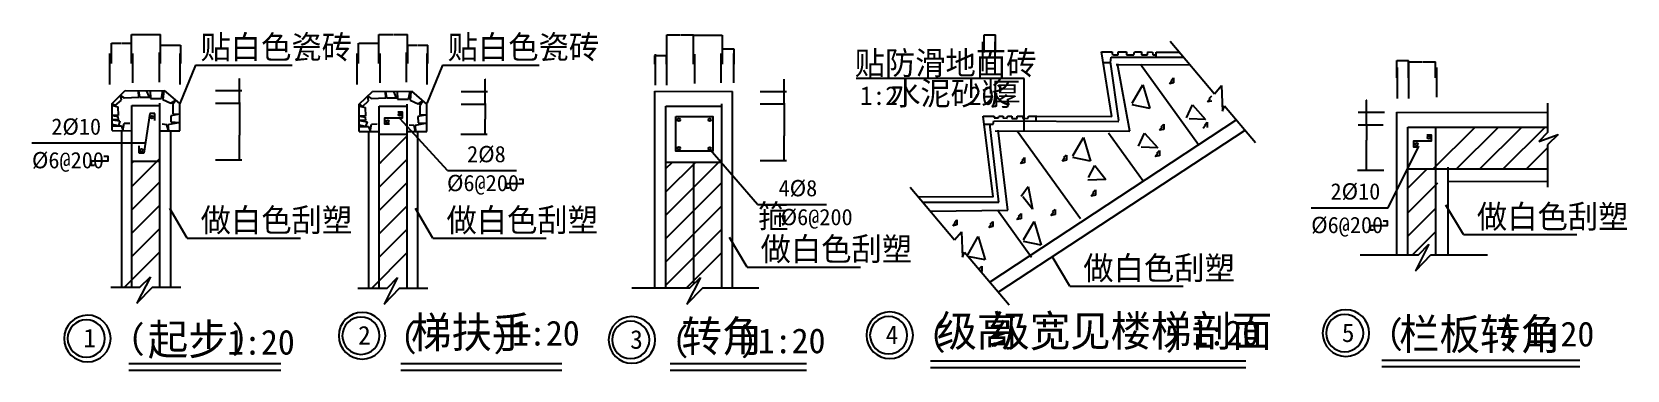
# Model space of a CAD drawing. Header units: metres. Extents: x -11437 to 5309, y -3641 to 2059.
# Drawn here: x -11437 to -4596, y 609 to 2059 of the extents above; entities that cross this region are included whole.
import ezdxf

# ---------------------------------------------------------------- set-up
doc = ezdxf.new("R2010")
doc.units = ezdxf.units.M
for name, color, linetype in [('LM', 4, 'Continuous'), ('PUB_DIM', 3, 'Continuous'), ('PUB_TEXT', 7, 'Continuous'), ('PUB_WALL', 255, 'Continuous'), ('S_SURFACE', 6, 'Continuous')]:
    doc.layers.add(name, color=color, linetype=linetype)
doc.dimstyles.get("Standard").update_dxf_attribs({"dimtxt": 2.5, "dimasz": 2.5, "dimexe": 1.25, "dimexo": 0.625, "dimtad": 1, "dimcen": 2.5, "dimazin": 3, "dimtfac": 1, "dimtmove": 0, "dimatfit": 3})

# ---------------------------------------------------------------- blocks, each defined once
blk = doc.blocks.new('*D43')
for p, q in [((-9949.88, 1923.34), (-9949.88, 2048.67)), ((-9949.63, 2048.67), (-9888.88, 2048.67)), ((-9886.88, 2048.67), (-9826.13, 2048.67)), ((-9825.88, 1923.34), (-9825.88, 2048.67))]:
    blk.add_line(p, q)
at = {"layer": 'Defpoints'}
for p in [(-9949.88, 2048.67), (-9949.88, 1923.34), (-9825.88, 1923.34)]:
    blk.add_point(p, dxfattribs=at)
at = {"layer": 'PUB_DIM', "insert": (-9887.88, 2048.67), "char_height": 1, "attachment_point": 5}
blk.add_mtext('60', dxfattribs=at)
blk = doc.blocks.new('*D44')
for p, q in [((-10035.88, 1923.34), (-10035.88, 2011.05)), ((-10035.63, 2011.05), (-9993.88, 2011.05)), ((-9991.88, 2011.05), (-9950.13, 2011.05)), ((-9949.88, 1923.34), (-9949.88, 2011.05))]:
    blk.add_line(p, q)
at = {"layer": 'Defpoints'}
for p in [(-10035.88, 2011.05), (-10035.88, 1923.34), (-9949.88, 1923.34)]:
    blk.add_point(p, dxfattribs=at)
at = {"layer": 'PUB_DIM', "insert": (-9992.88, 2011.05), "char_height": 1, "attachment_point": 5}
blk.add_mtext('25', dxfattribs=at)
blk = doc.blocks.new('*D45')
for p, q in [((-7353.88, 1971.34), (-7353.88, 2046)), ((-7353.63, 2046), (-7330.38, 2046)), ((-7328.38, 2046), (-7305.13, 2046)), ((-7304.88, 1971.34), (-7304.88, 2046))]:
    blk.add_line(p, q)
at = {"layer": 'Defpoints'}
for p in [(-7353.88, 2046), (-7353.88, 1971.34), (-7304.88, 1971.34)]:
    blk.add_point(p, dxfattribs=at)
at = {"layer": 'PUB_DIM', "insert": (-7329.38, 2046), "char_height": 1, "attachment_point": 5}
blk.add_mtext('20', dxfattribs=at)
blk = doc.blocks.new('*D46')
for p, q in [((-10547.13, 1859.29), (-10547.38, 1859.29)), ((-10546.88, 1751.34), (-10546.88, 1859.29)), ((-10546.88, 1808.34), (-10546.88, 1859.29)), ((-10546.88, 1859.29), (-10546.88, 1859.29)), ((-10546.63, 1859.29), (-10546.38, 1859.29))]:
    blk.add_line(p, q)
at = {"layer": 'Defpoints'}
for p in [(-10546.88, 1859.29), (-10546.88, 1808.34), (-10546.88, 1751.34)]:
    blk.add_point(p, dxfattribs=at)
at = {"layer": 'PUB_DIM', "insert": (-10546.88, 1860.415), "char_height": 1, "attachment_point": 5}
blk.add_mtext('25', dxfattribs=at)
blk = doc.blocks.new('*D47')
for p, q in [((-10546.88, 1753.34), (-10546.88, 1616.34)), ((-10547.13, 1616.34), (-10547.38, 1616.34)), ((-10546.88, 1511.34), (-10546.88, 1616.34)), ((-10546.88, 1616.34), (-10546.88, 1616.34)), ((-10546.63, 1616.34), (-10546.38, 1616.34))]:
    blk.add_line(p, q)
at = {"layer": 'Defpoints'}
for p in [(-10546.88, 1753.34), (-10546.88, 1616.34), (-10546.88, 1511.34)]:
    blk.add_point(p, dxfattribs=at)
at = {"layer": 'PUB_DIM', "insert": (-10546.88, 1617.465), "char_height": 1, "attachment_point": 5}
blk.add_mtext('120', dxfattribs=at)
blk = doc.blocks.new('*D48')
for p, q in [((-10884.88, 1923.34), (-10884.88, 2002.59)), ((-10884.63, 2002.59), (-10842.88, 2002.59)), ((-10840.88, 2002.59), (-10799.13, 2002.59)), ((-10798.88, 1923.34), (-10798.88, 2002.59))]:
    blk.add_line(p, q)
at = {"layer": 'Defpoints'}
for p in [(-10884.88, 2002.59), (-10884.88, 1923.34), (-10798.88, 1923.34)]:
    blk.add_point(p, dxfattribs=at)
at = {"layer": 'PUB_DIM', "insert": (-10841.88, 2002.59), "char_height": 1, "attachment_point": 5}
blk.add_mtext('25', dxfattribs=at)
blk = doc.blocks.new('*D49')
for p, q in [((-11009.88, 1923.34), (-11009.88, 2048.67)), ((-11009.63, 2048.67), (-10948.88, 2048.67)), ((-10946.88, 2048.67), (-10886.13, 2048.67)), ((-10885.88, 1923.34), (-10885.88, 2048.67))]:
    blk.add_line(p, q)
at = {"layer": 'Defpoints'}
for p in [(-11009.88, 2048.67), (-11009.88, 1923.34), (-10885.88, 1923.34)]:
    blk.add_point(p, dxfattribs=at)
at = {"layer": 'PUB_DIM', "insert": (-10947.88, 2048.67), "char_height": 1, "attachment_point": 5}
blk.add_mtext('60', dxfattribs=at)
blk = doc.blocks.new('*D50')
for p, q in [((-11095.88, 1923.34), (-11095.88, 2011.05)), ((-11095.63, 2011.05), (-11053.88, 2011.05)), ((-11051.88, 2011.05), (-11010.13, 2011.05)), ((-11009.88, 1923.34), (-11009.88, 2011.05))]:
    blk.add_line(p, q)
at = {"layer": 'Defpoints'}
for p in [(-11095.88, 2011.05), (-11095.88, 1923.34), (-11009.88, 1923.34)]:
    blk.add_point(p, dxfattribs=at)
at = {"layer": 'PUB_DIM', "insert": (-11052.88, 2011.05), "char_height": 1, "attachment_point": 5}
blk.add_mtext('25', dxfattribs=at)
blk = doc.blocks.new('*D51')
for p, q in [((-5531.88, 1862.34), (-5531.88, 1930.34)), ((-5531.63, 1930.34), (-5475.88, 1930.34)), ((-5473.88, 1930.34), (-5418.13, 1930.34)), ((-5417.88, 1862.34), (-5417.88, 1930.34))]:
    blk.add_line(p, q)
at = {"layer": 'Defpoints'}
for p in [(-5531.88, 1930.34), (-5531.88, 1862.34), (-5417.88, 1862.34)]:
    blk.add_point(p, dxfattribs=at)
at = {"layer": 'PUB_DIM', "insert": (-5474.88, 1930.34), "char_height": 1, "attachment_point": 5}
blk.add_mtext('60', dxfattribs=at)
blk = doc.blocks.new('*D52')
for p, q in [((-5583.88, 1862.34), (-5583.88, 1937.17)), ((-5583.63, 1937.17), (-5559.38, 1937.17)), ((-5557.38, 1937.17), (-5533.13, 1937.17)), ((-5532.88, 1862.34), (-5532.88, 1937.17))]:
    blk.add_line(p, q)
at = {"layer": 'Defpoints'}
for p in [(-5583.88, 1937.17), (-5583.88, 1862.34), (-5532.88, 1862.34)]:
    blk.add_point(p, dxfattribs=at)
at = {"layer": 'PUB_DIM', "insert": (-5558.38, 1937.17), "char_height": 1, "attachment_point": 5}
blk.add_mtext('20', dxfattribs=at)
blk = doc.blocks.new('*D53')
for p, q in [((-5713.88, 1660.34), (-5713.88, 1594.27)), ((-5714.13, 1594.27), (-5714.38, 1594.27)), ((-5713.88, 1466.34), (-5713.88, 1594.27)), ((-5713.88, 1594.27), (-5713.88, 1594.27)), ((-5713.63, 1594.27), (-5713.38, 1594.27))]:
    blk.add_line(p, q)
at = {"layer": 'Defpoints'}
for p in [(-5713.88, 1660.34), (-5713.88, 1594.27), (-5713.88, 1466.34)]:
    blk.add_point(p, dxfattribs=at)
at = {"layer": 'PUB_DIM', "insert": (-5713.88, 1595.395), "char_height": 1, "attachment_point": 5}
blk.add_mtext('120', dxfattribs=at)
blk = doc.blocks.new('*D54')
for p, q in [((-5714.13, 1766.29), (-5714.38, 1766.29)), ((-5713.88, 1658.34), (-5713.88, 1766.29)), ((-5713.88, 1715.34), (-5713.88, 1766.29)), ((-5713.88, 1766.29), (-5713.88, 1766.29)), ((-5713.63, 1766.29), (-5713.38, 1766.29))]:
    blk.add_line(p, q)
at = {"layer": 'Defpoints'}
for p in [(-5713.88, 1766.29), (-5713.88, 1715.34), (-5713.88, 1658.34)]:
    blk.add_point(p, dxfattribs=at)
at = {"layer": 'PUB_DIM', "insert": (-5713.88, 1767.415), "char_height": 1, "attachment_point": 5}
blk.add_mtext('20', dxfattribs=at)
blk = doc.blocks.new('*D55')
for p, q in [((-8765.88, 1920.34), (-8765.88, 1958.36)), ((-8765.63, 1958.36), (-8741.38, 1958.36)), ((-8739.38, 1958.36), (-8715.13, 1958.36)), ((-8714.88, 1920.34), (-8714.88, 1958.36))]:
    blk.add_line(p, q)
at = {"layer": 'Defpoints'}
for p in [(-8765.88, 1958.36), (-8765.88, 1920.34), (-8714.88, 1920.34)]:
    blk.add_point(p, dxfattribs=at)
at = {"layer": 'PUB_DIM', "insert": (-8740.38, 1958.36), "char_height": 1, "attachment_point": 5}
blk.add_mtext('20', dxfattribs=at)
blk = doc.blocks.new('*D56')
for p, q in [((-9492.88, 1750), (-9492.88, 1685.5)), ((-9493.13, 1685.5), (-9493.38, 1685.5)), ((-9492.88, 1621), (-9492.88, 1685.5)), ((-9492.88, 1685.5), (-9492.88, 1685.5)), ((-9492.63, 1685.5), (-9492.38, 1685.5))]:
    blk.add_line(p, q)
at = {"layer": 'Defpoints'}
for p in [(-9492.88, 1750), (-9492.88, 1685.5), (-9492.88, 1621)]:
    blk.add_point(p, dxfattribs=at)
at = {"layer": 'PUB_DIM', "insert": (-9492.88, 1686.625), "char_height": 1, "attachment_point": 5}
blk.add_mtext('60', dxfattribs=at)
blk = doc.blocks.new('*D57')
for p, q in [((-9493.13, 1855.95), (-9493.38, 1855.95)), ((-9492.88, 1748), (-9492.88, 1855.95)), ((-9492.88, 1805), (-9492.88, 1855.95)), ((-9492.88, 1855.95), (-9492.88, 1855.95)), ((-9492.63, 1855.95), (-9492.38, 1855.95))]:
    blk.add_line(p, q)
at = {"layer": 'Defpoints'}
for p in [(-9492.88, 1855.95), (-9492.88, 1805), (-9492.88, 1748)]:
    blk.add_point(p, dxfattribs=at)
at = {"layer": 'PUB_DIM', "insert": (-9492.88, 1857.075), "char_height": 1, "attachment_point": 5}
blk.add_mtext('25', dxfattribs=at)
blk = doc.blocks.new('*D58')
for p, q in [((-9824.88, 1923.34), (-9824.88, 2002.59)), ((-9824.63, 2002.59), (-9782.88, 2002.59)), ((-9780.88, 2002.59), (-9739.13, 2002.59)), ((-9738.88, 1923.34), (-9738.88, 2002.59))]:
    blk.add_line(p, q)
at = {"layer": 'Defpoints'}
for p in [(-9824.88, 2002.59), (-9824.88, 1923.34), (-9738.88, 1923.34)]:
    blk.add_point(p, dxfattribs=at)
at = {"layer": 'PUB_DIM', "insert": (-9781.88, 2002.59), "char_height": 1, "attachment_point": 5}
blk.add_mtext('25', dxfattribs=at)
blk = doc.blocks.new('*D59')
for p, q in [((-8210.88, 1750.34), (-8210.88, 1613.34)), ((-8211.13, 1613.34), (-8211.38, 1613.34)), ((-8210.88, 1508.34), (-8210.88, 1613.34)), ((-8210.88, 1613.34), (-8210.88, 1613.34)), ((-8210.63, 1613.34), (-8210.38, 1613.34))]:
    blk.add_line(p, q)
at = {"layer": 'Defpoints'}
for p in [(-8210.88, 1750.34), (-8210.88, 1613.34), (-8210.88, 1508.34)]:
    blk.add_point(p, dxfattribs=at)
at = {"layer": 'PUB_DIM', "insert": (-8210.88, 1614.465), "char_height": 1, "attachment_point": 5}
blk.add_mtext('120', dxfattribs=at)
blk = doc.blocks.new('*D60')
for p, q in [((-8211.13, 1856.29), (-8211.38, 1856.29)), ((-8210.88, 1748.34), (-8210.88, 1856.29)), ((-8210.88, 1805.34), (-8210.88, 1856.29)), ((-8210.88, 1856.29), (-8210.88, 1856.29)), ((-8210.63, 1856.29), (-8210.38, 1856.29))]:
    blk.add_line(p, q)
at = {"layer": 'Defpoints'}
for p in [(-8210.88, 1856.29), (-8210.88, 1805.34), (-8210.88, 1748.34)]:
    blk.add_point(p, dxfattribs=at)
at = {"layer": 'PUB_DIM', "insert": (-8210.88, 1857.415), "char_height": 1, "attachment_point": 5}
blk.add_mtext('20', dxfattribs=at)
blk = doc.blocks.new('*D61')
for p, q in [((-8474.88, 1921.34), (-8474.88, 1987.17)), ((-8474.63, 1987.17), (-8451.38, 1987.17)), ((-8449.38, 1987.17), (-8426.13, 1987.17)), ((-8425.88, 1921.34), (-8425.88, 1987.17))]:
    blk.add_line(p, q)
at = {"layer": 'Defpoints'}
for p in [(-8474.88, 1987.17), (-8474.88, 1921.34), (-8425.88, 1921.34)]:
    blk.add_point(p, dxfattribs=at)
at = {"layer": 'PUB_DIM', "insert": (-8450.38, 1987.17), "char_height": 1, "attachment_point": 5}
blk.add_mtext('20', dxfattribs=at)
blk = doc.blocks.new('*D62')
for p, q in [((-8599.88, 1920.34), (-8599.88, 2045.67)), ((-8599.63, 2045.67), (-8538.88, 2045.67)), ((-8536.88, 2045.67), (-8476.13, 2045.67)), ((-8475.88, 1920.34), (-8475.88, 2045.67))]:
    blk.add_line(p, q)
at = {"layer": 'Defpoints'}
for p in [(-8599.88, 2045.67), (-8599.88, 1920.34), (-8475.88, 1920.34)]:
    blk.add_point(p, dxfattribs=at)
at = {"layer": 'PUB_DIM', "insert": (-8537.88, 2045.67), "char_height": 1, "attachment_point": 5}
blk.add_mtext('60', dxfattribs=at)
blk = doc.blocks.new('*D63')
for p, q in [((-8713.88, 1920.34), (-8713.88, 2047)), ((-8713.63, 2047), (-8657.88, 2047)), ((-8655.88, 2047), (-8600.13, 2047)), ((-8599.88, 1920.34), (-8599.88, 2047))]:
    blk.add_line(p, q)
at = {"layer": 'Defpoints'}
for p in [(-8713.88, 2047), (-8713.88, 1920.34), (-8599.88, 1920.34)]:
    blk.add_point(p, dxfattribs=at)
at = {"layer": 'PUB_DIM', "insert": (-8656.88, 2047), "char_height": 1, "attachment_point": 5}
blk.add_mtext('60', dxfattribs=at)

msp = doc.modelspace()

# ---------------------------------------------------------------- linework, layer by layer
for p, q in [((-6555.25, 2019.91), (-6365.66, 1794.34)), ((-11103.88, 1967.34), (-11103.88, 1834.34)), ((-11004.88, 1967.34), (-11004.88, 1840.34)), ((-10891.88, 1970.34), (-10891.88, 1843.34)), ((-10802.88, 1967.34), (-10802.88, 1834.34)), ((-10043.88, 1967.34), (-10043.88, 1834.34)), ((-9944.88, 1967.34), (-9944.88, 1840.34)), ((-9831.88, 1970.34), (-9831.88, 1843.34)), ((-9742.88, 1967.34), (-9742.88, 1834.34)), ((-8763.88, 1964.34), (-8763.88, 1831.34)), ((-8715.88, 1964.34), (-8715.88, 1831.34)), ((-8594.88, 1964.34), (-8594.88, 1837.34)), ((-8481.88, 1967.34), (-8481.88, 1840.34)), ((-8427.88, 1967.34), (-8427.88, 1840.34)), ((-6805.53, 1696.61), (-6849.89, 1973.38)), ((-6849.89, 1973.38), (-6803.88, 1973.22)), ((-6842.88, 1927.34), (-6811.88, 1927.34)), ((-6811.88, 1927.34), (-6807.88, 1950.34)), ((-6775.88, 1679.34), (-6811.88, 1930.34)), ((-6807.88, 1950.34), (-6612.88, 1950.34)), ((-6803.88, 1974.34), (-6803.88, 1964.34)), ((-6803.88, 1964.34), (-6796.88, 1961.34)), ((-6796.88, 1961.34), (-6778.88, 1961.34)), ((-6778.88, 1961.34), (-6777.88, 1973.34)), ((-6777.88, 1973.34), (-6742.88, 1973.34)), ((-6742.88, 1973.34), (-6742.88, 1961.34)), ((-6742.88, 1961.34), (-6710.88, 1961.34)), ((-6710.88, 1961.34), (-6708.88, 1973.34)), ((-6708.88, 1973.34), (-6678.88, 1974.34)), ((-6434.55, 1574.33), (-6683.44, 1919.01)), ((-6678.88, 1974.34), (-6678.88, 1960.34)), ((-6678.88, 1960.34), (-6652.88, 1960.34)), ((-6652.88, 1960.34), (-6651.88, 1974.34)), ((-6651.88, 1974.34), (-6630.88, 1972.34)), ((-6630.88, 1972.34), (-6629.88, 1960.34)), ((-6629.88, 1960.34), (-6615.88, 1961.34)), ((-6618.88, 1951.34), (-6497.62, 1951.34)), ((-6615.88, 1972.59), (-6515.2, 1972.25)), ((-6614.88, 1949.34), (-6614.88, 1972.34)), ((-7182, 1860), (-7902.12, 1860)), ((-7182, 1634.12), (-7182, 1860)), ((-6558.88, 1836.34), (-6547.88, 1851.34)), ((-6551.88, 1851.34), (-6540.88, 1862.34)), ((-6540.88, 1862.34), (-6540.88, 1840.34)), ((-5581.88, 1906.34), (-5581.88, 1773.34)), ((-5533.88, 1906.34), (-5533.88, 1773.34)), ((-5412.88, 1906.34), (-5412.88, 1779.34)), ((-11092.88, 1752.34), (-11036.88, 1807.34)), ((-11056.88, 1786.34), (-11041.88, 1776.34)), ((-11052.88, 1766.34), (-11056.88, 1786.34)), ((-11041.88, 1776.34), (-10978.88, 1779.34)), ((-11036.88, 1807.96), (-10866.56, 1807.2)), ((-10979.88, 1806.34), (-10975.88, 1779.34)), ((-10978.88, 1779.34), (-10979.88, 1806.34)), ((-10975.88, 1779.34), (-10932.88, 1779.34)), ((-10932.88, 1779.34), (-10944.88, 1807.34)), ((-10929.88, 1806.34), (-10928.88, 1774.34)), ((-10881.88, 1774.34), (-10874.88, 1807.34)), ((-10871.88, 1806.34), (-10874.88, 1769.34)), ((-10802.88, 1752.34), (-10867.88, 1808.34)), ((-10649.88, 1807.34), (-10536.88, 1807.34)), ((-10032.88, 1749), (-9976.88, 1804)), ((-9996.88, 1783), (-9981.88, 1773)), ((-9992.88, 1763), (-9996.88, 1783)), ((-9976.88, 1804.62), (-9806.56, 1803.86)), ((-9919.88, 1803), (-9915.88, 1776)), ((-9918.88, 1776), (-9919.88, 1803)), ((-9872.88, 1776), (-9884.88, 1804)), ((-9869.88, 1803), (-9868.88, 1771)), ((-9821.88, 1771), (-9814.88, 1804)), ((-9811.88, 1803), (-9814.88, 1766)), ((-9742.88, 1749), (-9807.88, 1805)), ((-9595.88, 1804), (-9482.88, 1804)), ((-8765.88, 961.34), (-8765.88, 1805.24)), ((-8765.88, 1805.24), (-8431.88, 1804.12)), ((-8431.88, 961.34), (-8431.88, 1804.12)), ((-8313.88, 1804.34), (-8200.88, 1804.34)), ((-6717.88, 1753.34), (-6672.88, 1832.34)), ((-6672.88, 1832.34), (-6642.88, 1731.34)), ((-6540.88, 1840.34), (-6558.88, 1836.34)), ((-6388.37, 1773.79), (-6377.37, 1784.79)), ((-6365.66, 1794.34), (-6334.95, 1829.29)), ((-6334.95, 1829.29), (-6331.68, 1719.71)), ((-11093.88, 1752.34), (-11079.88, 1743.34)), ((-11092.88, 1635.96), (-11092.88, 1752.34)), ((-11091.88, 1744.34), (-11067.88, 1738.34)), ((-11079.88, 1743.34), (-11052.88, 1766.34)), ((-11067.88, 1738.34), (-11066.88, 1701.34)), ((-10928.88, 1774.34), (-10881.88, 1774.34)), ((-10874.88, 1769.34), (-10840.88, 1754.34)), ((-10840.88, 1754.34), (-10819.88, 1766.34)), ((-10819.88, 1766.34), (-10832.88, 1747.34)), ((-10832.88, 1747.34), (-10832.88, 1707.34)), ((-10802.88, 1634.99), (-10802.88, 1752.34)), ((-10649.88, 1753.34), (-10542.88, 1753.34)), ((-10033.88, 1749), (-10019.88, 1740)), ((-10032.88, 1632.62), (-10032.88, 1749)), ((-10031.88, 1741), (-10007.88, 1735)), ((-10019.88, 1740), (-9992.88, 1763)), ((-10007.88, 1735), (-10006.88, 1698)), ((-9981.88, 1773), (-9918.88, 1776)), ((-9915.88, 1776), (-9872.88, 1776)), ((-9868.88, 1771), (-9821.88, 1771)), ((-9814.88, 1766), (-9780.88, 1751)), ((-9780.88, 1751), (-9759.88, 1763)), ((-9759.88, 1763), (-9772.88, 1744)), ((-9772.88, 1744), (-9772.88, 1704)), ((-9742.88, 1631.65), (-9742.88, 1749)), ((-9595.88, 1750), (-9488.88, 1750)), ((-8313.88, 1750.34), (-8206.88, 1750.34)), ((-6642.88, 1731.34), (-6717.88, 1746.34)), ((-6485.37, 1690.79), (-6459.37, 1746.79)), ((-6459.37, 1746.79), (-6403.37, 1683.79)), ((-6395.37, 1758.79), (-6384.37, 1773.79)), ((-6377.37, 1762.79), (-6395.37, 1758.79)), ((-6331.68, 1719.71), (-6321.91, 1742.28)), ((-6321.91, 1742.28), (-6190.25, 1585.63)), ((-5748.88, 1714.34), (-5635.88, 1714.34)), ((-5583.88, 1715.24), (-4936.88, 1713.07)), ((-5583.88, 1103.34), (-5583.88, 1715.24)), ((-4936.88, 1754.34), (-4936.88, 1627.34)), ((-11091.88, 1682.34), (-11059.88, 1677.34)), ((-11066.88, 1682.34), (-11091.88, 1682.34)), ((-11091.88, 1662.34), (-11090.88, 1656.34)), ((-11065.88, 1656.34), (-11091.88, 1662.34)), ((-11090.88, 1701.34), (-11067.88, 1696.34)), ((-11066.88, 1701.34), (-11090.88, 1701.34)), ((-11090.88, 1656.34), (-11052.88, 1656.34)), ((-11067.88, 1696.34), (-11066.88, 1682.34)), ((-11059.88, 1677.34), (-11065.88, 1656.34)), ((-11052.88, 1656.34), (-11046.88, 1636.34)), ((-11046.88, 1636.34), (-11040.88, 1667.34)), ((-11040.88, 1667.34), (-11016.88, 1668.34)), ((-10857.88, 1661.34), (-10878.88, 1663.34)), ((-10851.88, 1635.34), (-10857.88, 1661.34)), ((-10802.88, 1671.34), (-10853.88, 1661.34)), ((-10853.88, 1661.34), (-10851.88, 1635.34)), ((-10804.88, 1706.34), (-10841.88, 1699.34)), ((-10841.88, 1699.34), (-10840.88, 1673.34)), ((-10840.88, 1673.34), (-10802.88, 1671.34)), ((-10832.88, 1707.34), (-10802.88, 1706.34)), ((-10802.88, 1706.34), (-10804.88, 1706.34)), ((-10031.88, 1679), (-9999.88, 1674)), ((-10006.88, 1679), (-10031.88, 1679)), ((-10031.88, 1659), (-10030.88, 1653)), ((-10005.88, 1653), (-10031.88, 1659)), ((-10030.88, 1698), (-10007.88, 1693)), ((-10006.88, 1698), (-10030.88, 1698)), ((-10030.88, 1653), (-9992.88, 1653)), ((-10007.88, 1693), (-10006.88, 1679)), ((-9999.88, 1674), (-10005.88, 1653)), ((-9992.88, 1653), (-9986.88, 1633)), ((-9986.88, 1633), (-9980.88, 1664)), ((-9980.88, 1664), (-9956.88, 1665)), ((-9797.88, 1658), (-9818.88, 1660)), ((-9791.88, 1632), (-9797.88, 1658)), ((-9742.88, 1668), (-9793.88, 1658)), ((-9793.88, 1658), (-9791.88, 1632)), ((-9744.88, 1703), (-9781.88, 1696)), ((-9781.88, 1696), (-9780.88, 1670)), ((-9780.88, 1670), (-9742.88, 1668)), ((-9772.88, 1704), (-9742.88, 1703)), ((-9742.88, 1703), (-9744.88, 1703)), ((-7315.01, 1352.36), (-7357.89, 1698.47)), ((-7357.89, 1698.47), (-7309.88, 1698.31)), ((-7352.88, 1663.34), (-7314.88, 1663.34)), ((-7289.88, 1329.34), (-7328.88, 1664.34)), ((-7314.88, 1663.34), (-7311.88, 1678.34)), ((-7311.88, 1678.34), (-6775.88, 1675.34)), ((-7309.88, 1697.34), (-7309.88, 1690.34)), ((-7309.88, 1690.34), (-7291.88, 1691.34)), ((-7291.88, 1691.34), (-7290.88, 1697.34)), ((-7290.88, 1697.34), (-7271.88, 1697.34)), ((-7271.88, 1697.34), (-7272.88, 1690.34)), ((-7272.88, 1690.34), (-7253.88, 1689.34)), ((-7253.88, 1689.34), (-7252.88, 1697.34)), ((-7252.88, 1697.34), (-7233.88, 1697.34)), ((-7233.88, 1697.34), (-7233.88, 1687.34)), ((-7233.88, 1687.34), (-7211.88, 1687.34)), ((-7211.88, 1698.34), (-7187.88, 1698.34)), ((-7211.88, 1687.34), (-7211.88, 1698.34)), ((-7187.88, 1698.34), (-7187.88, 1688.34)), ((-7187.88, 1688.34), (-7163.88, 1689.34)), ((-7163.88, 1689.34), (-7162.88, 1698.34)), ((-7162.88, 1698.34), (-7130.88, 1697.34)), ((-7130.88, 1674.34), (-7130.88, 1700.34)), ((-7130.88, 1697.71), (-6805.53, 1696.61)), ((-6600.88, 1637.34), (-6589.88, 1652.34)), ((-6593.88, 1652.34), (-6582.88, 1663.34)), ((-6582.88, 1663.34), (-6582.88, 1641.34)), ((-6403.37, 1683.79), (-6474.37, 1686.79)), ((-6414.37, 1645.79), (-6403.37, 1660.79)), ((-6407.37, 1660.79), (-6396.37, 1671.79)), ((-6396.37, 1671.79), (-6396.37, 1649.79)), ((-5748.88, 1660.34), (-5641.88, 1660.34)), ((-5427.75, 1471.34), (-5250.88, 1648.21)), ((-5327.75, 1471.34), (-5150.88, 1648.21)), ((-5227.75, 1471.34), (-5050.88, 1648.21)), ((-5127.75, 1471.34), (-4950.88, 1648.21)), ((-11092.88, 1635.96), (-11007.88, 1635.68)), ((-11051.88, 964.34), (-11051.88, 1635.82)), ((-10887.88, 1635.27), (-10802.88, 1634.99)), ((-10841.88, 964.34), (-10841.88, 1635.12)), ((-10032.88, 1632.62), (-9947.88, 1632.34)), ((-9991.88, 961), (-9991.88, 1632.49)), ((-9947.88, 1492.87), (-9827.88, 1612.87)), ((-9827.88, 1631.94), (-9742.88, 1631.65)), ((-9781.88, 961), (-9781.88, 1631.78)), ((-9596.88, 1621), (-9483.88, 1621)), ((-7292.91, 943.71), (-6234.43, 1638.19)), ((-6939.88, 1258.34), (-7211.27, 1634.17)), ((-6972.88, 1527.34), (-6927.88, 1606.34)), ((-6927.88, 1606.34), (-6897.88, 1505.34)), ((-6671.29, 1418.68), (-6819.89, 1624.47)), ((-6690.88, 1569.34), (-6664.88, 1625.34)), ((-6664.88, 1625.34), (-6608.88, 1562.34)), ((-6582.88, 1641.34), (-6600.88, 1637.34)), ((-4936.88, 1627.34), (-4974.88, 1589.34)), ((-4974.88, 1589.34), (-4891.88, 1619.34)), ((-4891.88, 1619.34), (-4936.88, 1574.34)), ((-4936.88, 1574.34), (-4936.88, 1394)), ((-11007.88, 1396.21), (-10887.88, 1516.21)), ((-10649.88, 1510.34), (-10536.88, 1510.34)), ((-9947.88, 1392.87), (-9827.88, 1512.87)), ((-8717.88, 1273.21), (-8477.88, 1513.21)), ((-8313.88, 1507.34), (-8200.88, 1507.34)), ((-7197.88, 1494.34), (-7186.88, 1509.34)), ((-7190.88, 1509.34), (-7179.88, 1520.34)), ((-7179.88, 1520.34), (-7179.88, 1498.34)), ((-7017.88, 1505.34), (-7006.88, 1520.34)), ((-6999.88, 1509.34), (-7017.88, 1505.34)), ((-7010.88, 1520.34), (-6999.88, 1531.34)), ((-6999.88, 1531.34), (-6999.88, 1509.34)), ((-6897.88, 1505.34), (-6972.88, 1520.34)), ((-6608.88, 1562.34), (-6679.88, 1565.34)), ((-6619.88, 1524.34), (-6608.88, 1539.34)), ((-6601.88, 1528.34), (-6619.88, 1524.34)), ((-6612.88, 1539.34), (-6601.88, 1550.34)), ((-6601.88, 1550.34), (-6601.88, 1528.34)), ((-5027.75, 1471.34), (-4936.88, 1562.21)), ((-11007.88, 1496.21), (-10999.75, 1504.34)), ((-9947.88, 1492.87), (-9939.75, 1501)), ((-8717.88, 1373.21), (-8589.75, 1501.34)), ((-8717.88, 1473.21), (-8689.75, 1501.34)), ((-7179.88, 1498.34), (-7197.88, 1494.34)), ((-6905.88, 1434.34), (-6878.88, 1486.34)), ((-6878.88, 1486.34), (-6830.88, 1426.34)), ((-5751.88, 1466.34), (-5638.88, 1466.34)), ((-5538.88, 1386.21), (-5453.75, 1471.34)), ((-5362.88, 1103.34), (-5362.88, 1478.54)), ((-11007.88, 1296.21), (-10887.88, 1416.21)), ((-9947.88, 1292.87), (-9827.88, 1412.87)), ((-8717.88, 1173.21), (-8477.88, 1413.21)), ((-7670.34, 1392.79), (-7480.75, 1167.21)), ((-7194.88, 1355.34), (-7164.88, 1396.34)), ((-7164.88, 1396.34), (-7145.88, 1299.34)), ((-6830.88, 1426.34), (-6908.88, 1423.34)), ((-6893.88, 1355.34), (-6882.88, 1370.34)), ((-6886.88, 1370.34), (-6875.88, 1381.34)), ((-6875.88, 1381.34), (-6875.88, 1359.34)), ((-5535.88, 1283.21), (-5407.75, 1411.34)), ((-5362.88, 1418.54), (-4936.88, 1417.11)), ((-11007.88, 1196.21), (-10887.88, 1316.21)), ((-9947.88, 1192.87), (-9827.88, 1312.87)), ((-8717.88, 1073.21), (-8477.88, 1313.21)), ((-7637.28, 1353.45), (-7315.01, 1352.36)), ((-7617.01, 1329.34), (-7289.88, 1329.34)), ((-7145.88, 1299.34), (-7187.88, 1351.34)), ((-6875.88, 1359.34), (-6893.88, 1355.34)), ((-5535.88, 1183.21), (-5415.88, 1303.21)), ((-7487.88, 1227.34), (-7476.88, 1242.34)), ((-7480.88, 1242.34), (-7469.88, 1253.34)), ((-7469.88, 1253.34), (-7469.88, 1231.34)), ((-7333.88, 1220.34), (-7322.88, 1235.34)), ((-7326.88, 1235.34), (-7315.88, 1246.34)), ((-7315.88, 1246.34), (-7315.88, 1224.34)), ((-7149.88, 1092.34), (-7296.07, 1294.79)), ((-7212.88, 1254.34), (-7201.88, 1269.34)), ((-7194.88, 1258.34), (-7212.88, 1254.34)), ((-7205.88, 1269.34), (-7194.88, 1280.34)), ((-7194.88, 1280.34), (-7194.88, 1258.34)), ((-7183.88, 1167.34), (-7138.88, 1246.34)), ((-7138.88, 1246.34), (-7108.88, 1145.34)), ((-7066.88, 1272.34), (-7055.88, 1287.34)), ((-7048.88, 1276.34), (-7066.88, 1272.34)), ((-7059.88, 1287.34), (-7048.88, 1298.34)), ((-7048.88, 1298.34), (-7048.88, 1276.34)), ((-11007.88, 1096.21), (-10887.88, 1216.21)), ((-9947.88, 1092.87), (-9827.88, 1212.87)), ((-8717.88, 973.21), (-8477.88, 1213.21)), ((-7469.88, 1231.34), (-7487.88, 1227.34)), ((-7480.75, 1167.21), (-7450.04, 1202.17)), ((-7450.04, 1202.17), (-7446.77, 1092.58)), ((-7423.88, 1103.34), (-7378.88, 1182.34)), ((-7378.88, 1182.34), (-7348.88, 1081.34)), ((-7315.88, 1224.34), (-7333.88, 1220.34)), ((-5515.75, 1103.34), (-5415.88, 1203.21)), ((-11039.75, 964.34), (-10887.88, 1116.21)), ((-9979.75, 961), (-9827.88, 1112.87)), ((-8629.75, 961.34), (-8477.88, 1113.21)), ((-7446.77, 1092.58), (-7437, 1115.16)), ((-7437, 1115.16), (-7246.68, 888.7)), ((-7348.88, 1081.34), (-7423.88, 1096.34)), ((-7108.88, 1145.34), (-7183.88, 1160.34)), ((-5740.88, 1103.34), (-5490.88, 1103.34)), ((-5445.88, 1148.34), (-5503.88, 1034.34)), ((-5503.88, 1034.34), (-5435.88, 1104.34)), ((-5490.88, 1103.34), (-5445.88, 1148.34)), ((-5436.85, 1103.34), (-5194.88, 1103.34)), ((-7374.88, 1043.34), (-7363.88, 1054.34)), ((-7373.57, 1039.68), (-7370.88, 1043.34)), ((-7363.88, 1032.34), (-7366.84, 1031.68)), ((-7363.88, 1054.34), (-7363.88, 1032.34)), ((-11098.88, 964.34), (-10973.88, 964.34)), ((-10928.88, 1009.34), (-10986.88, 895.34)), ((-10986.88, 895.34), (-10918.88, 965.34)), ((-10973.88, 964.34), (-10928.88, 1009.34)), ((-10919.85, 964.34), (-10798.87, 964.34)), ((-10038.88, 961), (-9913.88, 961)), ((-9868.88, 1006), (-9926.88, 892)), ((-9926.88, 892), (-9858.88, 962)), ((-9913.88, 961), (-9868.88, 1006)), ((-9859.85, 961), (-9738.87, 961)), ((-8864.88, 961.34), (-8614.88, 961.34)), ((-8569.88, 1006.34), (-8627.88, 892.34)), ((-8627.88, 892.34), (-8559.88, 962.34)), ((-8614.88, 961.34), (-8569.88, 1006.34)), ((-8560.85, 961.34), (-8318.88, 961.34))]:
    msp.add_line(p, q)
for points in [[(-6786.88, 1919.34), (-6469.88, 1918.34)], [(-6728.88, 1633.34), (-6781.88, 1922.34)], [(-11007.88, 964.34), (-11007.88, 1744.34)], [(-11007.88, 1744.34), (-10887.88, 1744.34)], [(-10887.88, 964.34), (-10887.88, 1753.34)], [(-9947.88, 961), (-9947.88, 1741)], [(-9947.88, 1741), (-9827.88, 1741)], [(-9827.88, 961), (-9827.88, 1750)], [(-8717.88, 961.34), (-8717.88, 1741.34)], [(-8717.88, 1741.34), (-8477.88, 1741.34)], [(-8477.88, 961.34), (-8477.88, 1750.34)], [(-6271.09, 1681.81), (-7328.77, 986.38)], [(-5535.88, 1651.34), (-4936.88, 1651.34)], [(-5535.88, 1103.34), (-5535.88, 1651.34)], [(-5415.88, 1103.34), (-5415.88, 1651.34)], [(-9947.88, 1621), (-9827.88, 1621)], [(-7305.88, 1634.34), (-6728.88, 1633.34)], [(-7251.88, 1295.34), (-7292.88, 1637.34)], [(-11007.88, 1504.34), (-10887.88, 1504.34)], [(-8717.88, 1501.34), (-8477.88, 1501.34)], [(-8597.88, 978.34), (-8597.88, 1501.34)], [(-5535.88, 1471.34), (-4936.88, 1471.34)], [(-7584.97, 1291.21), (-7251.88, 1295.34)]]:
    msp.add_lwpolyline(points)
for points in [[(-11123.85, 744.52, 4000), (-11123.85, 744.44, 4000)], [(-9945.85, 756.52, 4000), (-9945.85, 756.44, 4000)], [(-7682.85, 758.52, 4000), (-7682.85, 758.44, 4000)], [(-5726.85, 767.52, 4000), (-5726.85, 767.44, 4000)], [(-8788.85, 738.52, 4000), (-8788.85, 738.44, 4000)]]:
    msp.add_lwpolyline(points, format="xyb")
at = {"layer": 'LM'}
for points in [[(-11021, 637), (-10369, 637)], [(-9855, 637), (-9164, 637)], [(-8700, 637), (-8115, 637)], [(-7583, 648), (-6231, 648)], [(-7583, 620), (-6231, 620)], [(-5648, 652), (-4798, 652)], [(-5648, 624), (-4798, 624)], [(-11021, 609), (-10369, 609)], [(-9855, 609), (-9164, 609)], [(-8700, 609), (-8115, 609)]]:
    msp.add_lwpolyline(points, dxfattribs=at)
at = {"layer": 'PUB_DIM'}
for p, q in [((-7360.88, 2017.34), (-7360.88, 1890.34)), ((-7306.88, 2017.34), (-7306.88, 1890.34))]:
    msp.add_line(p, q, dxfattribs=at)
at = {"layer": 'PUB_TEXT'}
for points in [[(-11169, 1487), (-11182, 1487), (-11182, 1507), (-11110, 1507), (-11110, 1525), (-11128, 1525)], [(-9389, 1389), (-9402, 1389), (-9402, 1409), (-9330, 1409), (-9330, 1427), (-9348, 1427)], [(-5683, 1209), (-5696, 1209), (-5696, 1229), (-5624, 1229), (-5624, 1247), (-5642, 1247)]]:
    msp.add_lwpolyline(points, dxfattribs=at)
at = {"layer": 'PUB_WALL'}
for p, q in [((-10931, 1710), (-10957, 1539)), ((-10910, 1710), (-10931, 1710)), ((-10910, 1679), (-10910, 1710)), ((-10977, 1539), (-10977, 1571)), ((-10957, 1539), (-10977, 1539))]:
    msp.add_line(p, q, dxfattribs=at)
for points in [[(-9868, 1716), (-9849, 1716), (-9849, 1689), (-9925, 1689), (-9925, 1665), (-9903, 1665)], [(-5455, 1618), (-5436, 1618), (-5436, 1591), (-5512, 1591), (-5512, 1567), (-5490, 1567)]]:
    msp.add_lwpolyline(points, dxfattribs=at)
msp.add_lwpolyline([(-8675, 1696), (-8517, 1696), (-8517, 1548), (-8675, 1548)], close=True, dxfattribs=at)
for centre in [(-10922, 1693.6), (-9911.27, 1675.45), (-9859.27, 1704.45), (-8662.27, 1682.45), (-8530.27, 1682.45), (-5498.27, 1577.45), (-5446.27, 1606.45), (-10967, 1551.6), (-8662.27, 1560.45), (-8530.27, 1559.45)]:
    msp.add_circle(centre, 5.6, dxfattribs=at)
at = {"layer": 'S_SURFACE'}
for p, q in [((-10736, 1917), (-10802.88, 1752.34)), ((-10736, 1917), (-10321, 1917)), ((-9676, 1917), (-9742.88, 1752.34)), ((-9676, 1917), (-9261, 1917)), ((-9654, 1465), (-9857, 1687)), ((-11437, 1583), (-10951.12, 1583)), ((-8325, 1319), (-8528, 1554)), ((-5620, 1305), (-5489, 1569)), ((-9654, 1465), (-9359, 1465)), ((-10771, 1175), (-10846.06, 1301.49)), ((-9717, 1175), (-9792.06, 1301.49)), ((-8325, 1319), (-8030, 1319)), ((-5951, 1305), (-5620, 1305)), ((-5298, 1190), (-5373.06, 1316.49)), ((-10771, 1175), (-10285.12, 1175)), ((-9717, 1175), (-9231.12, 1175)), ((-8370, 1051), (-8445.06, 1177.49)), ((-5298, 1190), (-4812.12, 1190)), ((-6985.88, 969.42), (-7060.94, 1095.91)), ((-8370, 1051), (-7884.12, 1051)), ((-6985.88, 969.42), (-6500, 969.42))]:
    msp.add_line(p, q, dxfattribs=at)
for centre in [(-11198.85, 744.44), (-10020.85, 756.44), (-8863.85, 738.44), (-7757.85, 758.44), (-5801.85, 767.44)]:
    msp.add_arc(centre, 100, 0.06, 0, dxfattribs=at)

# ---------------------------------------------------------------- texts
at = {"layer": 'PUB_TEXT'}
for s, height, p in [('贴白色瓷砖', 100, (-10714.1, 1944.11)), ('贴白色瓷砖', 100, (-9654.1, 1944.11)), ('贴防滑地面砖', 100, (-7909, 1876)), ('水泥砂浆', 100, (-7756.41, 1746)), ('厚', 100, (-7327.34, 1743)), ('1:2', 80, (-7886, 1746)), ('20', 80, (-7418.75, 1746)), ('2%%c10', 70, (-11353.88, 1618.34)), ('%%c6@200', 70, (-11436.88, 1474.34)), ('2%%c8', 70, (-9570.88, 1500.34)), ('%%c6@200', 70, (-9656.88, 1376.34)), ('4%%c8', 70, (-8234.88, 1354.34)), ('2%%c10', 70, (-5867.88, 1340.34)), ('做白色刮塑', 100, (-10713.1, 1202.11)), ('做白色刮塑', 100, (-9659.1, 1202.11)), ('箍', 100, (-8323.1, 1219.11)), ('%%c6@200', 70, (-8225.88, 1230.34)), ('做白色刮塑', 100, (-5240.1, 1217.11)), ('%%c6@200', 70, (-5950.88, 1196.34)), ('做白色刮塑', 100, (-8312.1, 1078.11)), ('做白色刮塑', 100, (-6927.98, 996.53)), ('起步', 133.33, (-10939.88, 673.34)), ('(', 106.67, (-9853.88, 704.34)), ('梯扶手', 133.33, (-9811.44, 704.34)), (')', 106.67, (-9462.78, 704.34)), ('转角', 133.33, (-8651.48, 687.34)), ('(', 106.67, (-7585.88, 710.34)), ('级高', 133.33, (-7557.59, 710.34)), ('级宽见楼梯剖面', 133.33, (-7330.95, 710.34)), (')', 106.67, (-6579.85, 710.34)), ('(', 106.67, (-5624.88, 718.34)), ('栏板转角', 133.33, (-5573.88, 696.34)), (')', 106.67, (-5144.52, 717.34)), ('1', 80, (-11216.35, 706.44)), ('(     )', 106.67, (-11020.88, 697.34)), ('1:20', 106.67, (-10599.88, 675.34)), ('2', 80, (-10038.35, 718.44)), ('1:20', 106.67, (-9377.88, 714.34)), ('3', 80, (-8871.35, 700.44)), ('(', 106.67, (-8688.88, 687.34)), (')', 106.67, (-8401.12, 687.34)), ('1:20', 106.67, (-8323.88, 681.34)), ('4', 80, (-7775.35, 720.44)), ('1:20', 106.67, (-6463.88, 715.34)), ('5', 80, (-5819.35, 729.44)), ('1:20', 106.67, (-5026.88, 710.34)), ('.', 106.67, (-7344.01, 710.34))]:
    msp.add_text(s, height=height, dxfattribs=at).set_placement(p)

# ---------------------------------------------------------------- dimensions: what is measured, and where the dimension line sits
at = {"layer": 'PUB_DIM'}
for base, p1, p2, text, picture, middle in [((-11095.88, 2011.05), (-11095.88, 1923.34), (-11009.88, 1923.34), '25', '*D50', (-11052.88, 2011.05)), ((-11009.88, 2048.67), (-11009.88, 1923.34), (-10885.88, 1923.34), '60', '*D49', (-10947.88, 2048.67)), ((-10884.88, 2002.59), (-10884.88, 1923.34), (-10798.88, 1923.34), '25', '*D48', (-10841.88, 2002.59)), ((-10035.88, 2011.05), (-10035.88, 1923.34), (-9949.88, 1923.34), '25', '*D44', (-9992.88, 2011.05)), ((-9949.88, 2048.67), (-9949.88, 1923.34), (-9825.88, 1923.34), '60', '*D43', (-9887.88, 2048.67)), ((-9824.88, 2002.59), (-9824.88, 1923.34), (-9738.88, 1923.34), '25', '*D58', (-9781.88, 2002.59)), ((-8713.88, 2047), (-8713.88, 1920.34), (-8599.88, 1920.34), '60', '*D63', (-8656.88, 2047)), ((-8599.88, 2045.67), (-8599.88, 1920.34), (-8475.88, 1920.34), '60', '*D62', (-8537.88, 2045.67)), ((-8474.88, 1987.17), (-8474.88, 1921.34), (-8425.88, 1921.34), '20', '*D61', (-8450.38, 1987.17)), ((-7353.88, 2046), (-7353.88, 1971.34), (-7304.88, 1971.34), '20', '*D45', (-7329.38, 2046)), ((-8765.88, 1958.36), (-8765.88, 1920.34), (-8714.88, 1920.34), '20', '*D55', (-8740.38, 1958.36)), ((-5583.88, 1937.17), (-5583.88, 1862.34), (-5532.88, 1862.34), '20', '*D52', (-5558.38, 1937.17)), ((-5531.88, 1930.34), (-5531.88, 1862.34), (-5417.88, 1862.34), '60', '*D51', (-5474.88, 1930.34)), ((-10546.88, 1859.29), (-10546.88, 1751.34), (-10546.88, 1808.34), '25', '*D46', (-10546.88, 1860.415)), ((-9492.88, 1855.95), (-9492.88, 1748), (-9492.88, 1805), '25', '*D57', (-9492.88, 1857.075)), ((-8210.88, 1856.29), (-8210.88, 1748.34), (-8210.88, 1805.34), '20', '*D60', (-8210.88, 1857.415)), ((-10546.88, 1616.34), (-10546.88, 1511.34), (-10546.88, 1753.34), '120', '*D47', (-10546.88, 1617.465)), ((-9492.88, 1685.5), (-9492.88, 1621), (-9492.88, 1750), '60', '*D56', (-9492.88, 1686.625)), ((-8210.88, 1613.34), (-8210.88, 1508.34), (-8210.88, 1750.34), '120', '*D59', (-8210.88, 1614.465)), ((-5713.88, 1766.29), (-5713.88, 1658.34), (-5713.88, 1715.34), '20', '*D54', (-5713.88, 1767.415)), ((-5713.88, 1594.27), (-5713.88, 1466.34), (-5713.88, 1660.34), '120', '*D53', (-5713.88, 1595.395))]:
    dim = msp.add_linear_dim(base=base, p1=p1, p2=p2, text=text, dimstyle='Standard', dxfattribs=at)
    dim.commit()
    dim.dimension.update_dxf_attribs({"geometry": picture, "text_midpoint": middle})

doc.saveas('drawing.dxf')
